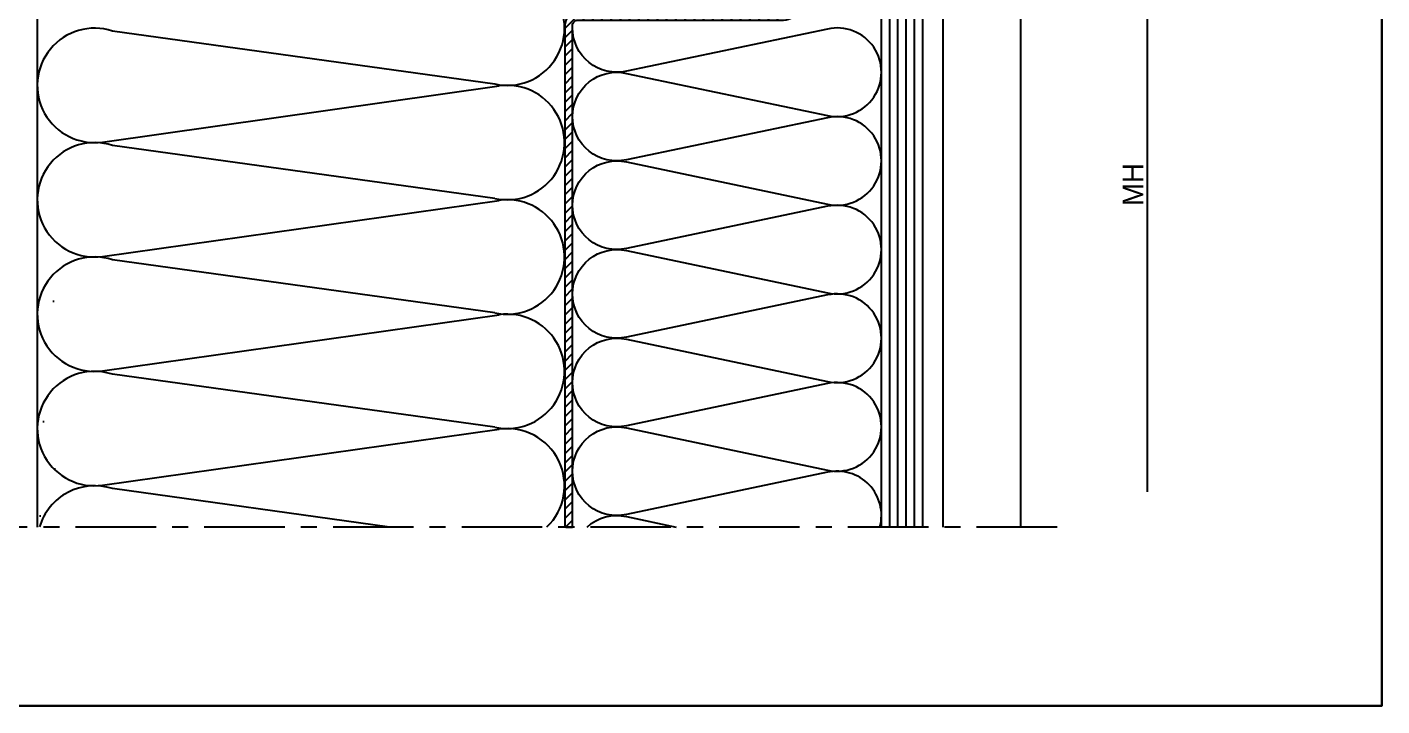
# Model space of a CAD drawing. Header units: millimetres. Extents: x -153 to 2280, y 0 to 724.
# Drawn here: x 998.4 to 1130, y 397 to 462.9 of the extents above; entities that cross this region are included whole.
import ezdxf

# ---------------------------------------------------------------- set-up
doc = ezdxf.new("R2010")
doc.units = ezdxf.units.MM
doc.header["$LTSCALE"] = 0.025
doc.header["$MEASUREMENT"] = 0
doc.linetypes.add('CENTER', pattern=[2, 1.25, -0.25, 0.25, -0.25])
for name, color, linetype in [('ASSI', 1, 'CENTER'), ('FILL', 253, 'Continuous'), ('FINE', 7, 'Continuous'), ('MARCHIO', 7, 'Continuous'), ('MURO', 5, 'Continuous'), ('QUOTE', 254, 'Continuous'), ('TRATTEGGI', 140, 'Continuous'), ('VETRO', 140, 'Continuous')]:
    doc.layers.add(name, color=color, linetype=linetype)
doc.styles.add('Aluk Text', font='GOTHIC.TTF')

msp = doc.modelspace()

# ---------------------------------------------------------------- hatches: boundary and pattern name
at = {"layer": 'FILL'}
h = msp.add_hatch(dxfattribs=at)
h.set_pattern_fill('AR-CONC', color=256, scale=0.1, style=0)
h.set_pattern_definition([(50, (928.978, 397), (18.2185, -1.594), [1.905, -20.955]), (355, (928.978, 397), (-3.5243, 19.1057), [1.524, -16.764]), (100.451, (930.496, 396.867), (14.6943, 17.5117), [1.619, -17.809]), (46.184, (928.978, 402.08), (27.108, -4.2042), [2.8575, -31.4325]), (96.636, (931.237, 401.73), (23.7404, 24.7426), [2.4285, -26.7135]), (351.184, (928.978, 402.08), (23.7405, 24.7425), [2.286, -25.146]), (21, (931.518, 400.81), (15.1615, -10.2266), [1.905, -20.955]), (326, (931.518, 400.81), (6.1802, 18.4188), [1.524, -16.764]), (71.451, (932.781, 399.958), (21.3416, 8.1923), [1.619, -17.809]), (37.5, (928.978, 397), (0.30886, 8.4555), [0, -16.5608, 0, -17.018, 0, -16.8275]), (7.5, (928.978, 397), (6.682, 10.01806), [0, -9.7028, 0, -16.1798, 0, -6.4135]), (327.5, (923.314, 397), (13.55906, -0.57287), [0, -6.35, 0, -19.812, 0, -26.289]), (317.5, (920.774, 397), (14.8129, 2.5426), [0, -8.255, 0, -13.1572, 0, -18.669])])
edge = h.paths.add_edge_path()
edge.add_line((999.428, 493.715), (949.928, 493.715))
edge.add_arc((949.928, 493.215), 0.5, 90, 180)
edge.add_line((949.428, 493.215), (949.428, 491.706))
edge.add_spline(control_points=[(949.428, 491.706), (949.433, 491.59), (949.431, 491.471), (949.428, 491.352)], knot_values=[2.4065284, 2.4065284, 2.4065284, 2.4065284, 2.7603016, 2.7603016, 2.7603016, 2.7603016], degree=3, periodic=0)
edge.add_line((949.433, 491.406), (949.429, 491.406))
edge.add_spline(control_points=[(949.389, 488.866), (949.398, 489.693), (949.411, 490.522), (949.428, 491.352)], knot_values=[2.7603016, 2.7603016, 2.7603016, 2.7603016, 5.2322311, 5.2322311, 5.2322311, 5.2322311], degree=3, periodic=0)
edge.add_line((949.428, 491.352), (949.428, 414.379))
edge.add_line((949.428, 414.379), (1000.607, 414.379))
edge.add_arc((1001.703, 412.387), 2.274, 90, 118.81357, ccw=False)
edge.add_arc((1001.703, 416.935), 2.274, 180, 270, ccw=False)
edge.add_arc((1001.703, 416.935), 2.274, 90, 180, ccw=False)
edge.add_arc((1001.703, 421.484), 2.274, 180, 270, ccw=False)
edge.add_arc((1001.703, 421.484), 2.274, 90, 180, ccw=False)
edge.add_arc((1001.703, 426.033), 2.274, 180, 270, ccw=False)
edge.add_arc((1001.703, 426.033), 2.274, 90, 180, ccw=False)
edge.add_arc((1001.703, 430.581), 2.274, 180, 270, ccw=False)
edge.add_arc((1001.703, 430.581), 2.274, 90, 180, ccw=False)
edge.add_arc((1001.703, 435.13), 2.274, 180, 270, ccw=False)
edge.add_arc((1001.703, 435.13), 2.274, 90, 180, ccw=False)
edge.add_arc((1001.703, 439.679), 2.274, 180, 270, ccw=False)
edge.add_line((999.428, 439.679), (999.428, 493.715))
at = {"layer": 'TRATTEGGI'}
h = msp.add_hatch(dxfattribs=at)
h.set_pattern_fill('ANSI31', color=256, scale=0.2, style=0)
h.set_pattern_definition([(45, (921.9139, 251.43966), (-0.4490128, 0.4490128), [])])
edge = h.paths.add_edge_path()
edge.add_line((1050.737, 414.379), (1051.402, 414.379))
edge.add_line((1051.402, 414.379), (1051.402, 463.109))
edge.add_arc((1051.902, 463.109), 0.5, 90, 180, ccw=False)
edge.add_line((1051.902, 463.609), (1071.902, 463.609))
edge.add_arc((1071.902, 464.859), 1.25, 270, 360)
edge.add_line((1073.152, 464.859), (1073.152, 476.109))
edge.add_line((1073.152, 476.109), (1072.402, 476.109))
edge.add_line((1072.402, 476.109), (1072.402, 464.859))
edge.add_arc((1071.902, 464.859), 0.5, -90, 0, ccw=False)
edge.add_line((1071.902, 464.359), (1051.902, 464.359))
edge.add_arc((1051.902, 463.109), 1.25, 90, 180)
edge.add_line((1050.652, 463.109), (1050.652, 414.379))

# ---------------------------------------------------------------- linework, layer by layer
at = {"layer": 'ASSI', "ltscale": 250}
msp.add_line((1098.455, 414.379), (940.995, 414.379), dxfattribs=at)
at = {"layer": 'FINE'}
msp.add_line((1087.374, 468.878), (1087.374, 414.379), dxfattribs=at)
msp.add_lwpolyline([(1090.492, 493.715), (1094.902, 493.715), (1094.902, 414.379)], dxfattribs=at)
msp.add_lwpolyline([(1050.737, 414.379), (1051.402, 414.379), (1051.402, 463.109, -0.4142136), (1051.902, 463.609), (1071.902, 463.609, 0.4142136), (1073.152, 464.859), (1073.152, 476.109), (1072.402, 476.109), (1072.402, 464.859, -0.4142136), (1071.902, 464.359), (1051.902, 464.359, 0.4142136), (1050.652, 463.109), (1050.652, 414.379)], format="xyb", dxfattribs=at)
at = {"layer": 'MARCHIO'}
for points in [[(1130, 694), (920, 694), (920, 397), (1130, 397)], [(920, 397), (920, 694), (1130, 694), (1130, 397)]]:
    msp.add_lwpolyline(points, close=True, dxfattribs=at)
at = {"layer": 'MURO'}
msp.add_lwpolyline([(949.428, 414.379), (949.428, 493.215, -0.4142136), (949.928, 493.715), (999.428, 493.715), (999.428, 414.379)], format="xyb", dxfattribs=at)
at = {"layer": 'QUOTE'}
msp.add_line((1107.206, 478.715), (1107.206, 417.796), dxfattribs=at)
at = {"layer": 'TRATTEGGI'}
for p, q in [((1043.847, 457.412), (1006.726, 462.553)), ((1005.762, 451.775), (1044.289, 457.222)), ((1043.847, 446.3), (1006.726, 451.441)), ((1005.762, 440.663), (1044.289, 446.11)), ((1043.847, 435.188), (1006.726, 440.329)), ((1005.762, 429.551), (1044.289, 434.998)), ((1043.847, 424.076), (1006.726, 429.217)), ((1005.762, 418.439), (1044.289, 423.886)), ((1033.627, 414.379), (1006.726, 418.105))]:
    msp.add_line(p, q, dxfattribs=at)
for points in [[(1051.402, 454.247, -0.4806248), (1056.653, 458.448), (1076.149, 454.352, 1.25), (1076.149, 462.753), (1056.653, 458.658, -0.4806248), (1051.402, 462.858)], [(1051.402, 445.635, -0.4806248), (1056.653, 449.836), (1076.149, 445.741, 1.25), (1076.149, 454.142), (1056.653, 450.046, -0.4806248), (1051.402, 454.247)], [(1051.402, 437.024, -0.4806248), (1056.653, 441.225), (1076.149, 437.129, 1.25), (1076.149, 445.53), (1056.653, 441.435, -0.4806248), (1051.402, 445.635)], [(1051.888, 435.036, -0.120564), (1051.402, 437.024)], [(1051.402, 428.413, -0.4806248), (1056.653, 432.613), (1076.149, 428.518, 1.25), (1076.149, 436.919), (1056.653, 432.823, -0.4806248), (1051.402, 437.024)], [(1051.402, 419.801, -0.4806248), (1056.653, 424.002), (1076.149, 419.906, 1.25), (1076.149, 428.308), (1056.653, 424.212, -0.4806248), (1051.402, 428.413)], [(1081.252, 414.379, 0.5640765), (1076.149, 419.696), (1056.653, 415.601, -0.4806248), (1051.402, 419.801)], [(1052.815, 414.379, -0.2441626), (1056.653, 415.391), (1061.466, 414.379)]]:
    msp.add_lwpolyline(points, format="xyb", dxfattribs=at)
for centre, start, end in [((1045.067, 462.833), 257.31962, 102.68038), ((1004.984, 457.277), 71.73348, 278.04669), ((1045.067, 451.721), 257.31962, 98.04669), ((1004.984, 446.165), 71.73348, 278.04669), ((1045.067, 440.609), 257.31962, 98.04669), ((1004.984, 435.053), 71.73348, 278.04669), ((1045.067, 429.497), 257.31962, 98.04669), ((1004.984, 423.941), 71.73348, 278.04669), ((1045.067, 418.385), 313.87341, 98.04669), ((1004.984, 412.829), 71.73348, 163.79188)]:
    msp.add_arc(centre, 5.556, start, end, dxfattribs=at)
at = {"layer": 'VETRO'}
for p, q in [((1081.402, 414.379), (1081.402, 476.109)), ((1082.202, 414.379), (1082.202, 476.109)), ((1083.002, 414.379), (1083.002, 476.109)), ((1083.802, 414.379), (1083.802, 476.109)), ((1084.602, 414.379), (1084.602, 476.109)), ((1081.402, 414.379), (1081.402, 471.465))]:
    msp.add_line(p, q, dxfattribs=at)
msp.add_lwpolyline([(1081.402, 476.109), (1085.402, 476.109), (1085.402, 414.379)], dxfattribs=at)

# ---------------------------------------------------------------- texts
at = {"layer": 'QUOTE', "color": 2, "insert": (1105.818, 447.642), "char_height": 2, "attachment_point": 5, "rotation": 90, "style": 'Aluk Text'}
msp.add_mtext('\\A2;MH', dxfattribs=at)

doc.saveas('drawing.dxf')
